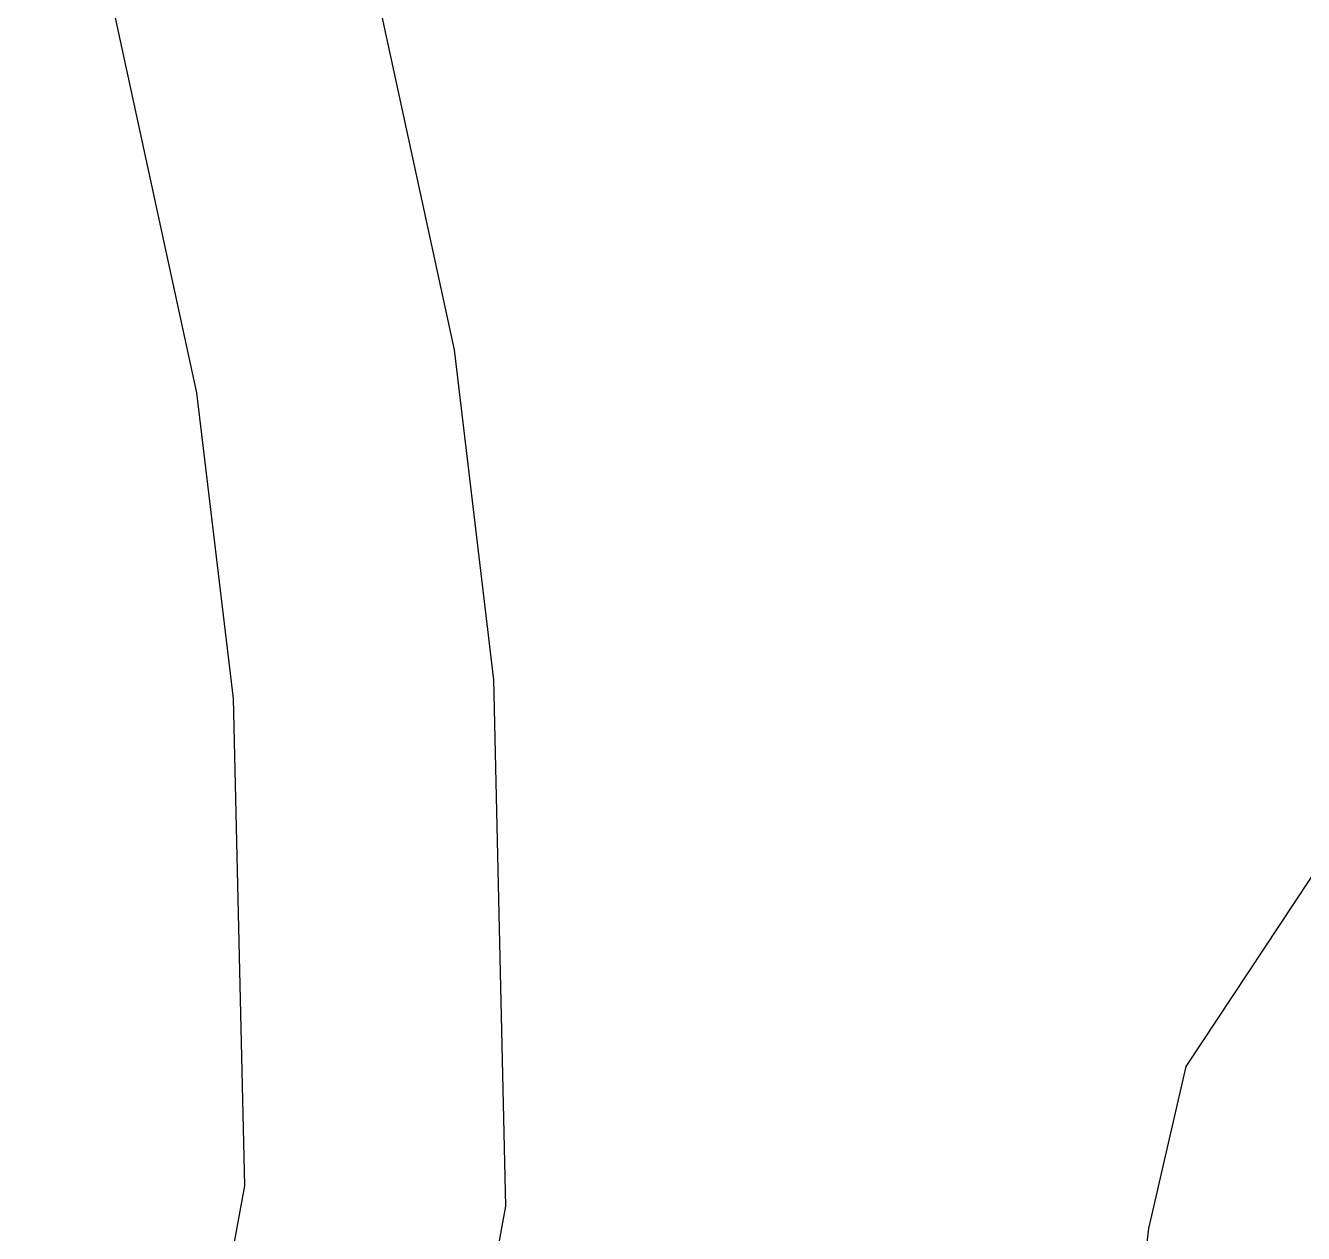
# Model space of a CAD drawing. Header units: inches. Extents: x 653559 to 669309, y 7245317 to 7256454.
# Drawn here: x 663586.4 to 663640.6, y 7254127.2 to 7254178.5 of the extents above; entities that cross this region are included whole.
import ezdxf

# ---------------------------------------------------------------- set-up
doc = ezdxf.new("R2010")
doc.units = ezdxf.units.IN
doc.header["$MEASUREMENT"] = 0
for name, color, linetype in [('Caminos', 1, 'Continuous'), ('Cauce', 5, 'Continuous'), ('Perimetral', 190, 'Continuous')]:
    doc.layers.add(name, color=color, linetype=linetype)

msp = doc.modelspace()

# ---------------------------------------------------------------- linework, layer by layer
at = {"layer": 'Caminos', "transparency": 33554613}
msp.add_lwpolyline([(663578.88, 7254076.615), (663591.845, 7254076.218), (663603.222, 7254076.218), (663609.836, 7254076.35), (663614.599, 7254077.276), (663617.906, 7254079.128), (663622.139, 7254083.891), (663624.785, 7254089.447), (663626.637, 7254096.723), (663627.96, 7254104.264), (663630.738, 7254111.672), (663633.252, 7254120.8), (663634.046, 7254127.415), (663635.633, 7254134.294), (663641.586, 7254143.29), (663653.096, 7254153.609), (663659.446, 7254158.901), (663667.119, 7254164.854), (663672.013, 7254168.69), (663678.893, 7254171.468), (663690.534, 7254174.246), (663699.133, 7254176.495)], dxfattribs=at)
at = {"layer": 'Cauce', "color": 160, "transparency": 33554613}
for points in [[(663583.53, 7254108.77, 0), (663592.6, 7254118.51, 0), (663594.15, 7254120.92, 0), (663595.68, 7254129.23, 0), (663595.2, 7254149.9, 0), (663593.65, 7254162.87, 0), (663588.44, 7254186.9, 0), (663590.24, 7254200.01, 0), (663594.63, 7254209.01, 0), (663599.93, 7254213.41, 0), (663604.85, 7254215.99, 0), (663609.87, 7254217.6, 0), (663617.99, 7254219.08, 0), (663628.82, 7254219.51, 0), (663634.58, 7254218.68, 0), (663652.11, 7254213.81, 0), (663685.85, 7254201.13, 0), (663690.45, 7254200.85, 0), (663694.58, 7254203.39, 0), (663704.67, 7254214.02, 0)], [(663695.31, 7254190.74, 0), (663691.62, 7254189.72, 0), (663683.52, 7254190.22, 0), (663648.69, 7254203.31, 0), (663632.32, 7254207.86, 0), (663628.26, 7254208.44, 0), (663619.21, 7254208.08, 0), (663612.56, 7254206.87, 0), (663609.13, 7254205.77, 0), (663606.09, 7254204.18, 0), (663603.52, 7254202.04, 0), (663600.94, 7254196.76, 0), (663599.65, 7254187.34, 0), (663604.56, 7254164.7, 0), (663606.23, 7254150.69, 0), (663606.75, 7254128.36, 0), (663604.76, 7254117.54, 0), (663603.26, 7254114.32, 0), (663601.09, 7254111.42, 0), (663591.19, 7254100.8, 0), (663582.61, 7254093.44, 0)]]:
    msp.add_polyline3d(points, dxfattribs=at)
at = {"layer": 'Perimetral', "color": 200}
msp.add_polyline3d([(663695.31, 7254190.74, 0), (663691.62, 7254189.72, 0), (663683.52, 7254190.22, 0), (663648.69, 7254203.31, 0), (663632.32, 7254207.86, 0), (663628.26, 7254208.44, 0), (663619.21, 7254208.08, 0), (663612.56, 7254206.87, 0), (663609.13, 7254205.77, 0), (663606.09, 7254204.18, 0), (663603.52, 7254202.04, 0), (663600.94, 7254196.76, 0), (663599.65, 7254187.34, 0), (663604.56, 7254164.7, 0), (663606.23, 7254150.69, 0), (663606.75, 7254128.36, 0), (663604.76, 7254117.54, 0), (663603.26, 7254114.32, 0), (663601.09, 7254111.42, 0), (663591.19, 7254100.8, 0), (663582.61, 7254093.44, 0)], dxfattribs=at)

doc.saveas('drawing.dxf')
